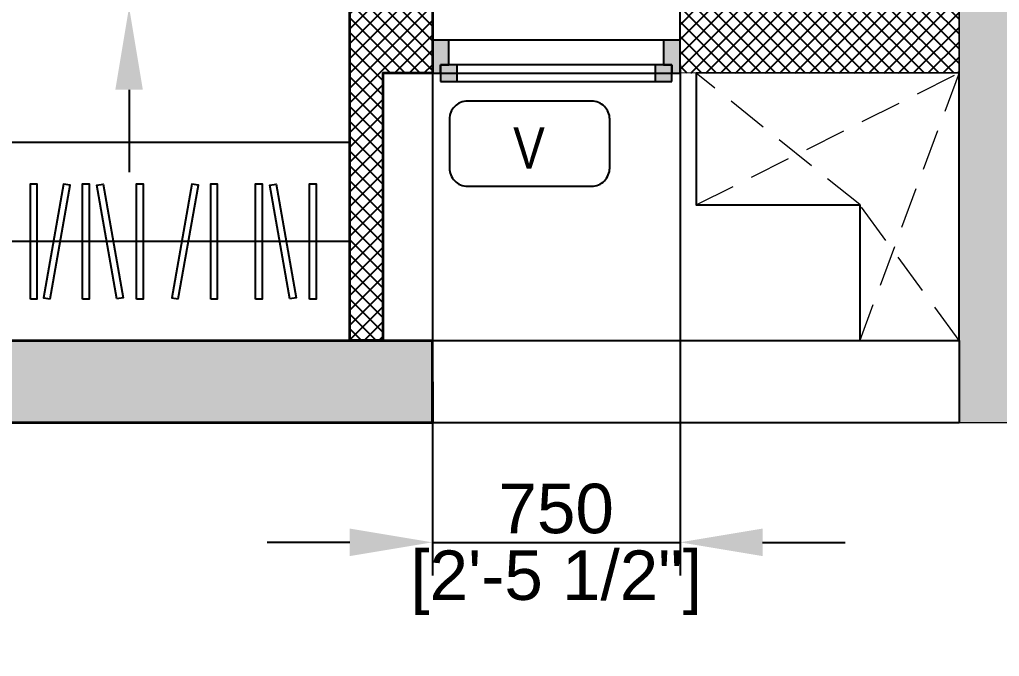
# Model space of a CAD drawing. Header units: millimetres. Extents: x 94643 to 134206, y 115494 to 180803.
# Drawn here: x 103441 to 106408, y 142510 to 144440 of the extents above; entities that cross this region are included whole.
import ezdxf
from ezdxf.enums import TextEntityAlignment as Align

# ---------------------------------------------------------------- set-up
doc = ezdxf.new("R2010")
doc.units = ezdxf.units.MM
doc.linetypes.add('( Hidden )', pattern=[0.375, 0.25, -0.125])
for name, color, linetype in [('A-Dimensions', 4, 'Continuous'), ('A-Hatch', 252, 'Continuous'), ('A-Ledge Wall', 8, 'Continuous'), ('A-MBR Wardrobe', 253, 'Continuous'), ('A-Room Boundary', 44, 'Continuous'), ('A-Shaft Line', 253, 'Continuous'), ('A-Shaft Wall', 253, 'Continuous'), ('A-Text Main', 44, 'Continuous'), ('A-Ventilator', 4, 'Continuous')]:
    doc.layers.add(name, color=color, linetype=linetype)
doc.layers.add('A-Wall', color=240, linetype='Continuous', lineweight=35)
doc.styles.add('2024-08-29_TOWER-A$0$simplex-0.8', font='simplex.shx', dxfattribs={"width": 0.8})
doc.styles.add('ARIAL', font='ARIALN.TTF')
doc.styles.add('S', font='arial.ttf', dxfattribs={"height": 150})
doc.dimstyles.new('DIMSMALL', dxfattribs={"dimtxt": 150, "dimasz": 250, "dimexe": 100, "dimexo": 100, "dimgap": 25, "dimtad": 1, "dimdec": 0, "dimzin": 0, "dimdsep": 46, "dimtxsty": 'S', "dimcen": 0, "dimdle": 100, "dimclrd": 8, "dimclre": 8, "dimclrt": 256, "dimazin": 0, "dimtfac": 1, "dimtdec": 0, "dimtix": 1, "dimtmove": 0, "dimatfit": 3, "dimldrblk": '12_DatumFilled', "dimfxl": 1, "dimtolj": 1, "dimtzin": 0, "dimlwd": -1, "dimlwe": -1, "dimarcsym": 1})

# ---------------------------------------------------------------- blocks, each defined once
blk = doc.blocks.new('*D277')
at = {"layer": 'A-Dimensions', "color": 8, "transparency": 16777216}
for p, q in [((103772.4, 145577.3), (103772.4, 145827.3)), ((104368.4, 145327.3), (103672.4, 145327.3)), ((103772.4, 145327.3), (103772.4, 144477.3)), ((104368.4, 144477.3), (103672.4, 144477.3)), ((103772.4, 144227.3), (103772.4, 143977.3))]:
    blk.add_line(p, q, dxfattribs=at)
for points in [[(103730.7, 145577.3), (103814, 145577.3), (103772.4, 145327.3)], [(103730.7, 144227.3), (103814, 144227.3), (103772.4, 144477.3)]]:
    blk.add_solid(points, dxfattribs=at)
at = {"layer": 'Defpoints', "color": 0, "transparency": 16777216}
for p in [(104468.4, 145327.3), (103772.4, 144477.3), (104468.4, 144477.3)]:
    blk.add_point(p, dxfattribs=at)
at = {"layer": 'A-Dimensions', "lineweight": 30, "transparency": 16777216, "char_height": 150, "attachment_point": 5, "rotation": 90, "style": 'S'}
for s, insert in [('\\A1;[2\'-9 1/2"]', (103894.5, 144902.3)), ('\\A1;850', (103670.8, 144902.3))]:
    blk.add_mtext(s, dxfattribs=dict(at, insert=insert))
blk = doc.blocks.new('12_DatumFilled')
at = {"color": 8, "linetype": 'ByBlock'}
blk.add_solid([(0, 0.577), (-1, 0), (0, -0.577)], dxfattribs=at)
blk = doc.blocks.new('*D291')
at = {"layer": 'A-Dimensions', "color": 8, "transparency": 16777216}
for p, q in [((104690.8, 144302.3), (104690.8, 142755.3)), ((105440.8, 144302.3), (105440.8, 142755.3)), ((104440.8, 142855.3), (104190.8, 142855.3)), ((104690.8, 142855.3), (105440.8, 142855.3)), ((105690.8, 142855.3), (105940.8, 142855.3))]:
    blk.add_line(p, q, dxfattribs=at)
for points in [[(104440.8, 142897), (104440.8, 142813.7), (104690.8, 142855.3)], [(105690.8, 142897), (105690.8, 142813.7), (105440.8, 142855.3)]]:
    blk.add_solid(points, dxfattribs=at)
at = {"layer": 'Defpoints', "color": 0, "transparency": 16777216}
for p in [(104690.8, 144402.3), (105440.8, 144402.3), (105440.8, 142855.3)]:
    blk.add_point(p, dxfattribs=at)
at = {"layer": 'A-Dimensions', "lineweight": 30, "transparency": 16777216, "char_height": 150, "attachment_point": 5, "style": 'S'}
for s, insert in [('\\A1;750', (105065.8, 142956.9)), ('\\A1;[2\'-5 1/2"]', (105065.8, 142733.2))]:
    blk.add_mtext(s, dxfattribs=dict(at, insert=insert))
blk = doc.blocks.new('3BHK EAST -UN-4$0$A$C937fbcfe')
at = {"layer": 'A-Ledge Wall', "ltscale": 600}
blk.add_lwpolyline([(0, 600), (0, 0), (3200, 0), (3200, 600)], close=True, dxfattribs=at)
for points in [[(2232.6, 125), (2232.6, 475), (2252.6, 475), (2252.6, 125), (2232.6, 125)], [(2390.5, 125), (2390.5, 475), (2410.5, 475), (2410.5, 125), (2390.5, 125)], [(2554, 125), (2554, 475), (2574, 475), (2574, 125), (2554, 125)], [(2778.7, 125), (2778.7, 475), (2798.7, 475), (2798.7, 125), (2778.7, 125)], [(2914.7, 125), (2914.7, 475), (2934.7, 475), (2934.7, 125), (2914.7, 125)], [(3078.1, 125), (3078.1, 475), (3098.1, 475), (3098.1, 125), (3078.1, 125)], [(2292.3, 125.9), (2353.1, 470.6), (2333.4, 474.1), (2272.6, 129.4), (2292.3, 125.9)], [(2494.1, 125.9), (2433.4, 470.6), (2453.1, 474.1), (2513.8, 129.4), (2494.1, 125.9)], [(2680.5, 125.9), (2741.3, 470.6), (2721.6, 474.1), (2660.8, 129.4), (2680.5, 125.9)], [(3018.3, 125.9), (2957.5, 470.6), (2977.2, 474.1), (3038, 129.4), (3018.3, 125.9)], [(3200, 300), (0, 300)]]:
    blk.add_lwpolyline(points, dxfattribs=at)
blk = doc.blocks.new('A$C42a538ea')
at = {"layer": 'A-Ventilator', "linetype": 'Continuous'}
for points in [[(0, -200), (25, -200), (25, -175), (50, -175), (50, -100), (0, -100)], [(750, -100), (700, -100), (700, -175), (725, -175), (725, -200), (750, -200)], [(25, -225), (75, -225), (75, -175), (25, -175)], [(725, -175), (675, -175), (675, -225), (725, -225)]]:
    blk.add_hatch(color=256, dxfattribs=at).paths.add_polyline_path(points)
for p, q in [((0, -100), (0, 0)), ((0, 0), (750, 0)), ((0, -100), (0, 0)), ((750, -100), (750, 0)), ((750, -100), (750, 0)), ((0, -200), (0, -100)), ((50, -100), (0, -100)), ((0, -200), (0, -100)), ((0, -200), (0, -100)), ((50, -175), (50, -100)), ((700, -100), (50, -100)), ((750, -100), (700, -100)), ((700, -100), (700, -175)), ((750, -200), (750, -100)), ((750, -200), (750, -100)), ((750, -200), (750, -100)), ((25, -200), (25, -175)), ((25, -175), (50, -175)), ((75, -175), (25, -175)), ((25, -175), (25, -225)), ((75, -225), (75, -175)), ((675, -175), (75, -175)), ((725, -175), (675, -175)), ((675, -175), (675, -225)), ((700, -175), (725, -175)), ((725, -175), (725, -200)), ((725, -225), (725, -175)), ((0, -200), (750, -200)), ((0, -200), (25, -200)), ((75, -200), (675, -200)), ((725, -200), (750, -200)), ((25, -225), (75, -225)), ((75, -225), (675, -225)), ((75, -225), (675, -225)), ((675, -225), (725, -225))]:
    blk.add_line(p, q, dxfattribs=at)
blk = doc.blocks.new('2024-08-29_TOWER-A$0$WNTG')
at = {"layer": 'A-Text Main'}
blk.add_lwpolyline([(-187.8, 246.2), (187.8, 246.2, -0.414214), (242.8, 191.2), (242.8, 43.3, -0.414214), (187.8, -11.7), (-187.8, -11.7, -0.414214), (-242.8, 43.3), (-242.8, 191.2, -0.414214)], format="xyb", close=True, dxfattribs=at)
at = {"layer": 'A-Text Main', "style": '2024-08-29_TOWER-A$0$simplex-0.8', "width": 0.8}
blk.add_attdef('WNTG', text='', height=150, dxfattribs=at).set_placement((-1.6, 43), align=Align.CENTER)
blk = doc.blocks.new('Unit-4')
at = {"layer": 'A-Hatch', "linetype": 'Continuous'}
h = blk.add_hatch(color=256, dxfattribs=at)
h.dxf.hatch_style = 1
h.paths.add_polyline_path([(5629.5, 8735.7), (5629.5, 13200), (6430, 13200), (6430, 12950), (5829.5, 12950), (5829.5, 8735.7)])
h.paths.add_polyline_path([(4159.5, 12950), (4159.5, 13200), (0, 13200), (0, 12135), (250, 12135), (250, 12950)])
h.paths.add_polyline_path([(7179.6, 12950), (8149.6, 12950), (8149.6, 13200), (7179.6, 13200)])
h.paths.add_polyline_path([(10800, 8935.7), (10800, 12950), (10000, 12950), (10000, 13200), (11050, 13200), (11050, 8367.3), (10800, 8367.3), (10800, 8735.7), (7340, 8735.7), (7340, 8935.7)])
h.paths.add_polyline_path([(7275, 4825), (7275, 5025), (10800, 5025), (10800, 7167.3), (11050, 7167.3), (11050, 4825), (11050, 0), (10800, 0), (10800, 4825)])
h.paths.add_polyline_path([(3030, 4825), (250, 4825), (250, 1775), (0, 1775), (0, 5075), (2885, 5075), (2885, 5025), (3030, 5025)])
h.paths.add_polyline_path([(5875, 0), (5875, 5025), (6075, 5025), (6075, 250), (9224.5, 250), (9225, 2124.7), (9325, 2124.7), (9325, 0)])
h.paths.add_polyline_path([(4279.5, 250), (4280, 0), (0, 0), (0, 250)])
h = blk.add_hatch(dxfattribs=at)
h.set_pattern_fill('ANSI37', color=256, scale=10)
h.set_pattern_definition([(45, (-61026.13, -166894.432), (-22.4506403, 22.4506403), []), (135, (-61026.13, -166894.432), (-22.4506403, -22.4506403), [])])
h.paths.add_polyline_path([(9325, 3225), (9325, 3074.7), (9225, 3074.7), (9225, 3225)])
h.paths.add_polyline_path([(5875, 1060.7), (5030, 1060), (5030, 1260), (5875, 1260)])
h.paths.add_polyline_path([(4130, 250), (4030, 250), (4030, 1260), (4130.3, 1260), (4280, 1260), (4280, 1060), (4130, 1060)])
at = {"layer": 'A-Room Boundary', "linetype": 'Continuous'}
blk.add_lwpolyline([(250, 4825), (4030, 4825), (4030, 250), (250, 250)], close=True, dxfattribs=at)
at = {"layer": 'A-Shaft Line', "linetype": '( Hidden )', "lineweight": 0, "ltscale": 500}
for points in [[(5079.1, 660.7), (5875, 1060.7), (5574.1, 250)], [(5875, 250), (5574.1, 661.7), (5079.1, 1060)]]:
    blk.add_lwpolyline(points, dxfattribs=at)
at = {"layer": 'A-Shaft Wall', "linetype": 'Continuous'}
for points in [[(5079.1, 1060), (5079.1, 660.7), (5574.1, 660.7), (5574.1, 250), (5875, 250), (5875, 1060.7)], [(5875, 0), (4279.5, 0), (4279.5, 250), (5875, 250)]]:
    blk.add_lwpolyline(points, close=True, dxfattribs=at)
at = {"layer": 'A-Wall', "lineweight": 0}
blk.add_lwpolyline([(5875, 0), (5875, 5025), (6075, 5025), (6075, 250), (9224.5, 250), (9225, 2124.7), (9325, 2124.7), (9325, 0), (5875, 0)], dxfattribs=at)
at = {"layer": 'A-Wall'}
for points in [[(4130, 250), (4030, 250), (4030, 1260), (4130.3, 1260), (4280, 1260), (4280, 1060), (4130, 1060)], [(4279.5, 250), (4280, 0), (0, 0), (0, 250)]]:
    blk.add_lwpolyline(points, close=True, dxfattribs=at)
at = {"layer": 'A-Wall', "lineweight": 0}
blk.add_lwpolyline([(5875, 1060.7), (5030, 1060), (5030, 1260), (5875, 1260)], close=True, dxfattribs=at)
at = {"layer": 'A-MBR Wardrobe', "ltscale": 600}
blk.add_blockref('3BHK EAST -UN-4$0$A$C937fbcfe', (830, 250), dxfattribs=at)
at = {"layer": 'A-Text Main'}
ref = blk.add_blockref('2024-08-29_TOWER-A$0$WNTG', (4574.3, 963.8), dxfattribs=dict(at, xscale=-1, rotation=180))
ref.add_attrib('WNTG', 'V', dxfattribs={"height": 125, "style": 'ARIAL'}).set_placement((4572.7, 770.4), align=Align.CENTER)
at = {"layer": 'A-Ventilator'}
blk.add_blockref('A$C42a538ea', (4280, 1260), dxfattribs=at)

msp = doc.modelspace()

# ---------------------------------------------------------------- dimensions: what is measured, and where the dimension line sits
at = {"layer": 'A-Dimensions', "lineweight": 30}
dim = msp.add_linear_dim(base=(103772.4, 144477.3), p1=(104468.4, 145327.3), p2=(104468.4, 144477.3), angle=90, dimstyle='DIMSMALL', override={"dimpost": '\\X'}, dxfattribs=at)
dim.commit()
dim.dimension.update_dxf_attribs({"geometry": '*D277', "text_midpoint": (103772.4, 144902.3)})
dim = msp.add_linear_dim(base=(105440.8, 142855.3), p1=(104690.8, 144402.3), p2=(105440.8, 144402.3), dimstyle='DIMSMALL', override={"dimpost": '\\X'}, dxfattribs=at)
dim.commit()
dim.dimension.update_dxf_attribs({"geometry": '*D291', "text_midpoint": (105065.8, 142855.3)})

# ---------------------------------------------------------------- next in the draw order: block references
at = {"linetype": 'Continuous'}
msp.add_blockref('Unit-4', (100410.8, 143217.3), dxfattribs=at)

doc.saveas('drawing.dxf')
